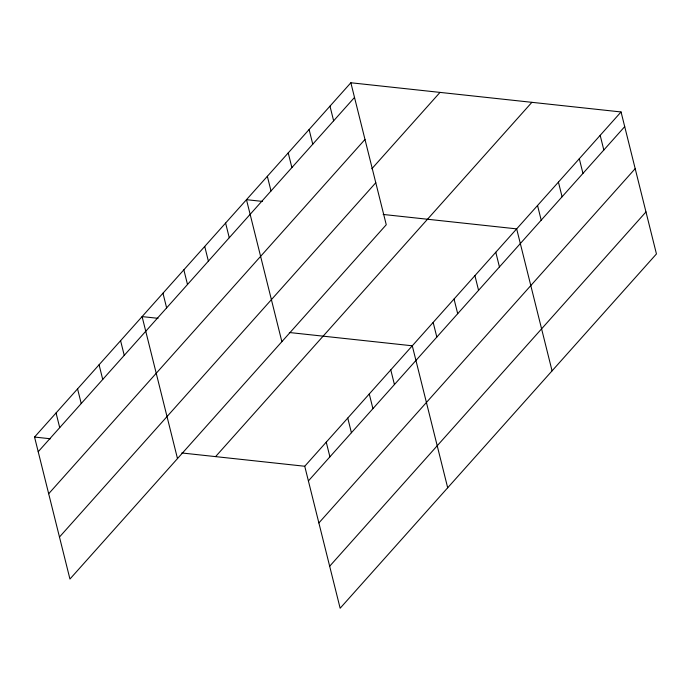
<?xml version="1.0" encoding="UTF-8"?>
<svg xmlns="http://www.w3.org/2000/svg" width="691" height="691" viewBox="0 0 691 691"><rect width="100%" height="100%" fill="white"/><g stroke="black" fill="none" stroke-linecap="round" stroke-linejoin="round"><path stroke-width="1.04" d="M350.855 82.765L386.26 224.748L69.946 579.041L34.55 437.058L350.855 82.765L621.054 111.959L656.45 253.942L340.145 608.235L304.74 466.252L621.054 111.959M38.204 451.724L354.518 97.431M48.681 493.737L364.986 139.444M371.827 168.785L440.02 92.395M59.478 537.028L375.783 182.735M215.575 456.613L531.889 102.328M308.402 480.919L624.707 126.634M318.879 522.932L635.184 168.647M329.667 566.223L645.973 211.93M262.399 201.401L246.48 199.682L281.876 341.665M383.16 214.452L516.669 228.876L552.066 370.86M158.014 318.318L142.096 316.599L177.492 458.582M289.33 332.509L412.285 345.794L447.69 487.777M34.55 437.058L50.469 438.776M181.793 452.968L304.74 466.252M600.177 135.341L603.83 150.016M579.3 158.731L582.954 173.398M558.423 182.113L562.077 196.78M537.546 205.495L541.2 220.161M495.793 252.258L499.446 266.933M474.916 275.64L478.569 290.315M454.039 299.03L457.701 313.697M433.162 322.412L436.824 337.078M329.978 106.146L333.641 120.821M390.778 369.884L394.431 384.559M309.102 129.528L312.764 144.203M369.27 393.974L372.924 408.649M288.225 152.91L291.887 167.585M347.763 418.072L351.417 432.739M267.348 176.3L271.01 190.966M326.247 442.162L329.909 456.829M225.603 223.063L229.257 237.73M204.726 246.445L208.38 261.12M183.849 269.827L187.503 284.502M162.972 293.209L166.626 307.884M120.588 340.689L124.242 355.355M99.081 364.779L102.734 379.445M77.565 388.869L81.227 403.544M56.057 412.959L59.72 427.634"/></g></svg>
